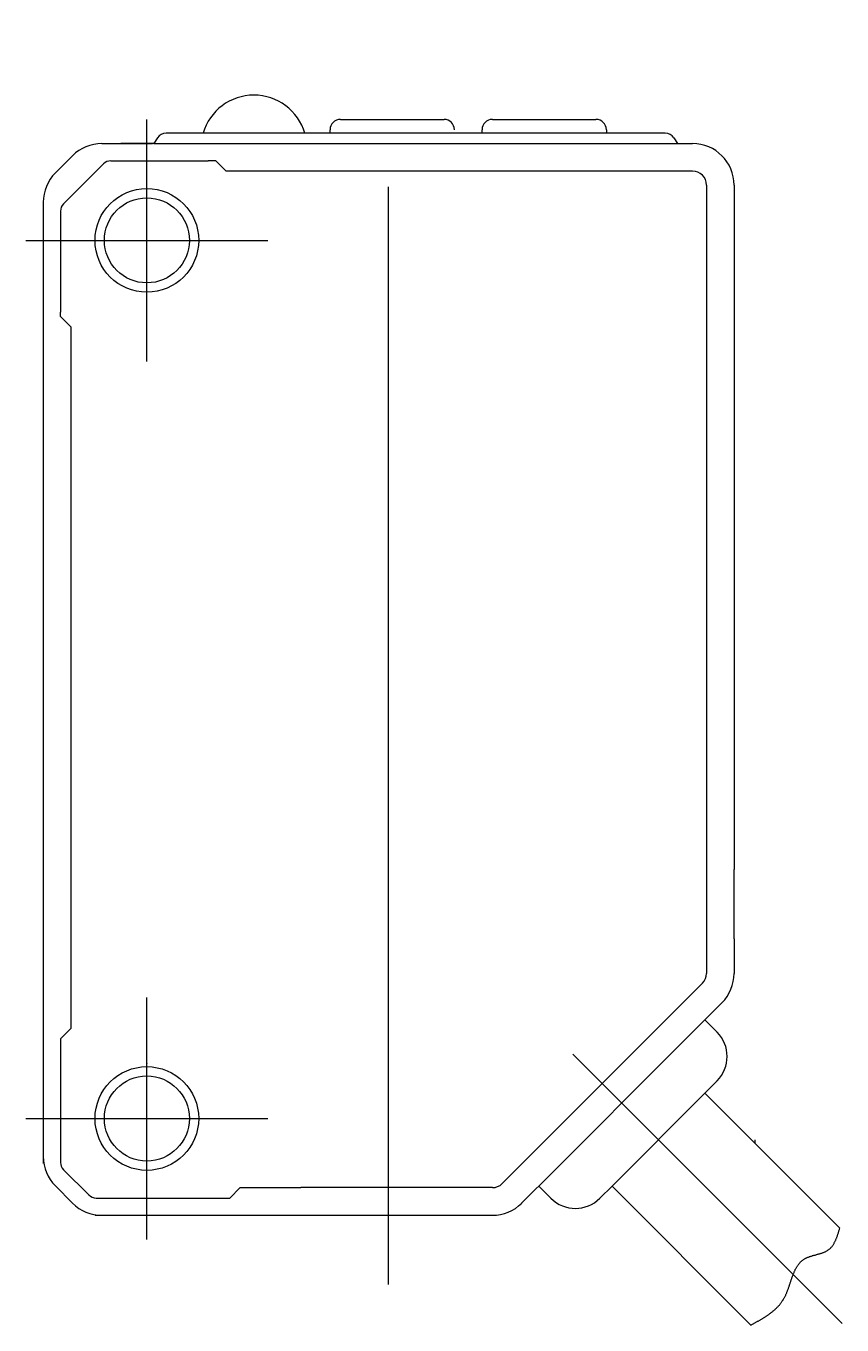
# Model space of a CAD drawing. Extents: x -19 to 102, y -28 to 519.
# Drawn here: x 76.86 to 100.49, y 182.27 to 219.84 of the extents above; entities that cross this region are included whole.
import ezdxf

# ---------------------------------------------------------------- set-up
doc = ezdxf.new("R2010")
doc.units = 0
doc.linetypes.add('CENTER', pattern=[50.8, 31.75, -6.35, 6.35, -6.35])
doc.layers.get('0').update_dxf_attribs({"linetype": 'CONTINUOUS'})
doc.layers.add('CENTER', color=1, linetype='CONTINUOUS')

msp = doc.modelspace()

# ---------------------------------------------------------------- linework, layer by layer
at = {"color": 7, "linetype": 'CONTINUOUS'}
for p, q in [((85.668, 216.743), (85.668, 216.843)), ((85.968, 217.143), (86.068, 217.143)), ((86.068, 217.143), (88.868, 217.143)), ((88.868, 217.143), (88.968, 217.143)), ((90.067, 216.743), (90.067, 216.843)), ((90.367, 217.143), (93.367, 217.143)), ((93.667, 216.843), (93.667, 216.743)), ((79.061, 216.443), (80.529, 216.443)), ((80.529, 216.443), (79.61, 216.443)), ((80.563, 216.443), (80.529, 216.443)), ((80.674, 216.61), (80.563, 216.443)), ((80.563, 216.443), (95.729, 216.443)), ((95.369, 216.743), (80.923, 216.743)), ((95.618, 216.61), (95.729, 216.443)), ((95.729, 216.443), (96.164, 216.443)), ((77.715, 215.595), (78.212, 216.092)), ((77.715, 215.595), (78.212, 216.092)), ((79.107, 215.856), (77.952, 214.7)), ((79.107, 215.856), (77.952, 214.7)), ((79.319, 215.943), (82.139, 215.943)), ((82.364, 215.943), (82.139, 215.943)), ((82.664, 215.643), (82.364, 215.943)), ((96.164, 215.643), (82.664, 215.643)), ((96.564, 215.243), (96.564, 192.441)), ((97.364, 215.243), (97.364, 208.443)), ((77.364, 214.746), (77.364, 211.404)), ((77.864, 214.488), (77.864, 211.568)), ((77.864, 211.443), (77.864, 211.568)), ((77.364, 211.404), (77.364, 211.343)), ((77.364, 211.343), (77.364, 209.893)), ((77.864, 211.443), (78.164, 211.143)), ((77.864, 211.443), (78.164, 211.143)), ((77.864, 211.443), (78.164, 211.143)), ((77.864, 211.443), (78.164, 211.143)), ((78.164, 211.143), (78.164, 211.019)), ((78.164, 211.143), (78.164, 211.019)), ((78.164, 211.143), (78.164, 211.019)), ((78.164, 211.019), (78.164, 210.07)), ((78.164, 210.07), (78.164, 193.127)), ((78.164, 210.07), (78.164, 193.127)), ((77.364, 209.893), (77.364, 209.443)), ((77.364, 209.443), (77.364, 206.743)), ((97.364, 208.443), (97.364, 195.443)), ((77.364, 208.043), (77.364, 206.743)), ((77.364, 206.743), (77.364, 206.643)), ((77.364, 206.643), (77.364, 193.443)), ((97.364, 193.443), (97.364, 195.443)), ((77.364, 193.443), (77.364, 193.343)), ((77.364, 193.343), (77.364, 191.893)), ((77.364, 193.343), (77.364, 191.893)), ((77.364, 193.243), (77.364, 193.143)), ((77.364, 193.243), (77.364, 193.143)), ((97.364, 193.443), (97.364, 192.443)), ((78.164, 193.127), (78.164, 190.844)), ((97.364, 192.443), (97.364, 192.441)), ((96.447, 192.158), (90.65, 186.361)), ((77.364, 191.893), (77.364, 191.743)), ((77.364, 191.893), (77.364, 190.043)), ((96.094, 190.673), (97.012, 191.592)), ((96.871, 190.744), (96.518, 191.098)), ((78.164, 190.844), (77.864, 190.544)), ((78.164, 190.844), (77.864, 190.544)), ((77.864, 190.544), (77.864, 190.42)), ((95.599, 190.178), (96.094, 190.673)), ((77.864, 190.42), (77.864, 186.975)), ((92.134, 186.714), (95.599, 190.178)), ((77.364, 190.043), (77.364, 189.843)), ((77.364, 189.843), (77.364, 187.443)), ((80.364, 189.838), (80.364, 189.829)), ((96.518, 188.976), (96.871, 189.33)), ((93.831, 186.289), (96.518, 188.976)), ((96.518, 188.976), (97.964, 187.53)), ((97.964, 187.63), (97.964, 187.53)), ((97.964, 187.53), (100.425, 185.069)), ((77.364, 187.443), (77.364, 187.141)), ((77.364, 187.443), (77.364, 186.943)), ((77.364, 187.443), (77.364, 187.141)), ((77.364, 187.443), (77.364, 186.943)), ((77.952, 186.763), (78.683, 186.031)), ((77.952, 186.763), (78.683, 186.031)), ((91.215, 185.795), (92.134, 186.714)), ((77.715, 186.292), (78.212, 185.795)), ((77.715, 186.292), (78.212, 185.795)), ((82.764, 185.943), (83.064, 186.243)), ((82.764, 185.943), (83.064, 186.243)), ((82.764, 185.943), (83.064, 186.243)), ((83.064, 186.243), (84.824, 186.243)), ((83.064, 186.243), (83.188, 186.243)), ((90.367, 186.243), (84.824, 186.243)), ((91.71, 186.289), (92.063, 185.936)), ((93.477, 185.936), (93.831, 186.289)), ((93.477, 185.936), (93.831, 186.289)), ((93.831, 186.289), (97.85, 182.27)), ((78.895, 185.943), (82.639, 185.943)), ((82.639, 185.943), (82.764, 185.943)), ((78.864, 185.443), (79.364, 185.443)), ((78.864, 185.443), (79.364, 185.443)), ((79.061, 185.443), (79.364, 185.443)), ((79.061, 185.443), (79.364, 185.443)), ((79.364, 185.443), (84.164, 185.443)), ((84.164, 185.443), (85.464, 185.443)), ((84.164, 185.443), (85.464, 185.443)), ((85.464, 185.443), (89.364, 185.443)), ((89.364, 185.443), (90.364, 185.443)), ((90.364, 185.443), (90.367, 185.443))]:
    msp.add_line(p, q, dxfattribs=at)
at = {"color": 3}
msp.add_polyline3d([(97.85, 182.27, 0), (97.866, 182.279, 0), (97.883, 182.288, 0), (97.899, 182.297, 0), (97.915, 182.306, 0), (97.932, 182.314, 0), (97.948, 182.323, 0), (97.964, 182.332, 0), (97.98, 182.341, 0), (97.997, 182.35, 0), (98.013, 182.359, 0), (98.029, 182.368, 0), (98.045, 182.377, 0), (98.061, 182.386, 0), (98.077, 182.395, 0), (98.093, 182.404, 0), (98.109, 182.413, 0), (98.125, 182.423, 0), (98.141, 182.432, 0), (98.157, 182.441, 0), (98.173, 182.451, 0), (98.189, 182.46, 0), (98.204, 182.47, 0), (98.22, 182.479, 0), (98.235, 182.489, 0), (98.251, 182.498, 0), (98.266, 182.508, 0), (98.281, 182.518, 0), (98.296, 182.528, 0), (98.311, 182.538, 0), (98.326, 182.548, 0), (98.341, 182.558, 0), (98.356, 182.568, 0), (98.371, 182.579, 0), (98.386, 182.589, 0), (98.4, 182.6, 0), (98.415, 182.61, 0), (98.429, 182.621, 0), (98.443, 182.632, 0), (98.457, 182.643, 0), (98.471, 182.654, 0), (98.485, 182.665, 0), (98.498, 182.677, 0), (98.512, 182.688, 0), (98.525, 182.7, 0), (98.539, 182.711, 0), (98.552, 182.723, 0), (98.565, 182.735, 0), (98.578, 182.747, 0), (98.59, 182.759, 0), (98.603, 182.772, 0), (98.615, 182.784, 0), (98.627, 182.797, 0), (98.64, 182.81, 0), (98.651, 182.823, 0), (98.663, 182.836, 0), (98.675, 182.849, 0), (98.686, 182.862, 0), (98.697, 182.876, 0), (98.709, 182.89, 0), (98.719, 182.904, 0), (98.73, 182.918, 0), (98.74, 182.932, 0), (98.751, 182.947, 0), (98.761, 182.961, 0), (98.771, 182.976, 0), (98.781, 182.991, 0), (98.79, 183.006, 0), (98.799, 183.022, 0), (98.808, 183.037, 0), (98.817, 183.053, 0), (98.826, 183.069, 0), (98.834, 183.085, 0), (98.843, 183.102, 0), (98.851, 183.118, 0), (98.859, 183.135, 0), (98.866, 183.152, 0), (98.874, 183.169, 0), (98.881, 183.186, 0), (98.888, 183.203, 0), (98.896, 183.221, 0), (98.903, 183.238, 0), (98.909, 183.256, 0), (98.916, 183.273, 0), (98.923, 183.291, 0), (98.93, 183.309, 0), (98.936, 183.327, 0), (98.942, 183.345, 0), (98.949, 183.363, 0), (98.955, 183.381, 0), (98.961, 183.399, 0), (98.967, 183.417, 0), (98.973, 183.436, 0), (98.98, 183.454, 0), (98.986, 183.472, 0), (98.992, 183.49, 0), (98.998, 183.508, 0), (99.004, 183.526, 0), (99.01, 183.545, 0), (99.016, 183.563, 0), (99.022, 183.581, 0), (99.028, 183.599, 0), (99.034, 183.617, 0), (99.04, 183.634, 0), (99.047, 183.652, 0), (99.053, 183.67, 0), (99.06, 183.687, 0), (99.066, 183.705, 0), (99.073, 183.722, 0), (99.079, 183.739, 0), (99.086, 183.757, 0), (99.093, 183.774, 0), (99.1, 183.79, 0), (99.107, 183.807, 0), (99.115, 183.824, 0), (99.122, 183.84, 0), (99.13, 183.856, 0), (99.137, 183.872, 0), (99.145, 183.888, 0), (99.153, 183.903, 0), (99.162, 183.919, 0), (99.17, 183.934, 0), (99.179, 183.949, 0), (99.188, 183.963, 0), (99.197, 183.978, 0), (99.206, 183.992, 0), (99.216, 184.006, 0), (99.226, 184.02, 0), (99.236, 184.033, 0), (99.246, 184.046, 0), (99.257, 184.059, 0), (99.268, 184.071, 0), (99.279, 184.083, 0), (99.29, 184.095, 0), (99.302, 184.107, 0), (99.314, 184.118, 0), (99.326, 184.129, 0), (99.339, 184.139, 0), (99.352, 184.149, 0), (99.365, 184.159, 0), (99.379, 184.169, 0), (99.393, 184.178, 0), (99.408, 184.186, 0), (99.422, 184.194, 0), (99.438, 184.202, 0), (99.453, 184.21, 0), (99.469, 184.217, 0), (99.485, 184.224, 0), (99.501, 184.23, 0), (99.518, 184.237, 0), (99.534, 184.243, 0), (99.551, 184.249, 0), (99.568, 184.255, 0), (99.586, 184.26, 0), (99.603, 184.265, 0), (99.621, 184.271, 0), (99.638, 184.276, 0), (99.656, 184.281, 0), (99.674, 184.286, 0), (99.692, 184.29, 0), (99.71, 184.295, 0), (99.728, 184.3, 0), (99.746, 184.305, 0), (99.764, 184.31, 0), (99.782, 184.315, 0), (99.8, 184.32, 0), (99.817, 184.325, 0), (99.835, 184.33, 0), (99.853, 184.335, 0), (99.87, 184.34, 0), (99.888, 184.346, 0), (99.905, 184.352, 0), (99.922, 184.357, 0), (99.939, 184.364, 0), (99.956, 184.37, 0), (99.972, 184.377, 0), (99.988, 184.383, 0), (100.004, 184.391, 0), (100.02, 184.398, 0), (100.035, 184.406, 0), (100.05, 184.414, 0), (100.065, 184.423, 0), (100.079, 184.432, 0), (100.093, 184.441, 0), (100.106, 184.451, 0), (100.119, 184.462, 0), (100.132, 184.472, 0), (100.144, 184.483, 0), (100.156, 184.495, 0), (100.168, 184.507, 0), (100.179, 184.519, 0), (100.19, 184.532, 0), (100.201, 184.545, 0), (100.211, 184.559, 0), (100.221, 184.572, 0), (100.231, 184.587, 0), (100.24, 184.601, 0), (100.25, 184.616, 0), (100.259, 184.631, 0), (100.267, 184.646, 0), (100.276, 184.662, 0), (100.284, 184.678, 0), (100.292, 184.694, 0), (100.299, 184.71, 0), (100.307, 184.727, 0), (100.314, 184.743, 0), (100.321, 184.76, 0), (100.328, 184.778, 0), (100.335, 184.795, 0), (100.342, 184.812, 0), (100.348, 184.83, 0), (100.355, 184.848, 0), (100.361, 184.866, 0), (100.367, 184.884, 0), (100.373, 184.902, 0), (100.379, 184.921, 0), (100.385, 184.939, 0), (100.391, 184.957, 0), (100.397, 184.976, 0), (100.402, 184.995, 0), (100.408, 185.013, 0), (100.414, 185.032, 0), (100.419, 185.051, 0), (100.425, 185.069, 0)], dxfattribs=at)
at = {"color": 3, "linetype": 'CONTINUOUS'}
for centre in [(80.364, 213.643), (80.364, 188.243)]:
    msp.add_circle(centre, 1.5, dxfattribs=at)
at = {"color": 7, "linetype": 'CONTINUOUS'}
for centre in [(80.364, 213.643), (80.364, 188.243)]:
    msp.add_circle(centre, 1.23, dxfattribs=at)
for centre, radius, start, end in [((83.464, 216.306), 1.537, 16.5321, 163.4679), ((85.968, 216.843), 0.3, 90, 180), ((85.968, 216.843), 0.3, 90, 180), ((88.968, 216.843), 0.3, 360, 90), ((88.968, 216.843), 0.3, 360, 90), ((90.367, 216.843), 0.3, 90, 180), ((93.367, 216.843), 0.3, 360, 90), ((79.061, 215.243), 1.2, 90, 135), ((79.061, 215.243), 1.2, 90, 135), ((80.923, 216.443), 0.3, 90, 146.3099), ((95.369, 216.443), 0.3, 33.6901, 90), ((96.164, 215.243), 1.2, 0, 90), ((79.319, 215.643), 0.3, 90, 135), ((78.564, 214.746), 1.2, 135, 180), ((78.564, 214.746), 1.2, 135, 180), ((96.164, 215.243), 0.4, 0, 90), ((78.164, 214.488), 0.3, 135, 180), ((96.164, 192.441), 0.4, 315, 360), ((96.164, 192.441), 1.2, 315, 0), ((96.164, 190.037), 1, 315, 45), ((96.164, 190.037), 1, 315, 45), ((96.164, 190.037), 1, 315, 45), ((96.164, 190.037), 1, 315, 45), ((96.164, 190.037), 1, 315, 45), ((78.564, 187.141), 1.2, 180, 225), ((78.564, 187.141), 1.2, 180, 225), ((78.164, 186.975), 0.3, 180, 225), ((78.895, 186.243), 0.3, 225, 270), ((90.367, 186.643), 0.4, 270, 315), ((79.061, 186.643), 1.2, 225, 270), ((79.061, 186.643), 1.2, 225, 270), ((90.367, 186.643), 1.2, 270, 315), ((92.77, 186.643), 1, 225, 315), ((92.77, 186.643), 1, 225, 315)]:
    msp.add_arc(centre, radius, start, end, dxfattribs=at)
at = {"layer": 'CENTER', "color": 1, "linetype": 'CENTER'}
for p, q in [((87.364, 183.443), (87.364, 219.843)), ((80.364, 210.143), (80.364, 217.143)), ((76.864, 213.643), (83.864, 213.643)), ((80.364, 184.743), (80.364, 191.743)), ((92.7, 190.108), (100.49, 182.317)), ((76.864, 188.243), (83.864, 188.243))]:
    msp.add_line(p, q, dxfattribs=at)

doc.saveas('drawing.dxf')
